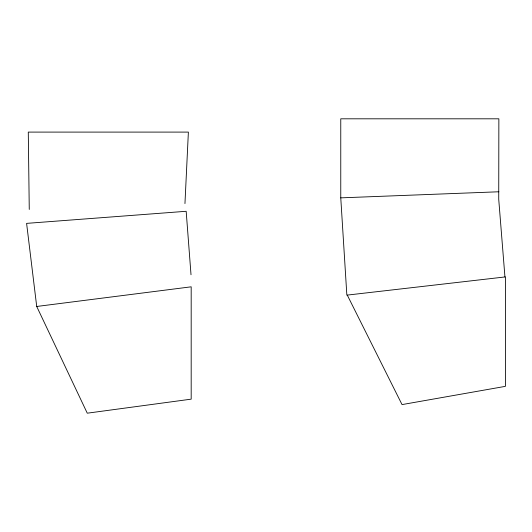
<?xml version="1.0" encoding="UTF-8"?>
<svg xmlns="http://www.w3.org/2000/svg" width="532" height="532" viewBox="0 0 532 532"><rect width="100%" height="100%" fill="white"/><g stroke="black" fill="none" stroke-linecap="round" stroke-linejoin="round"><path stroke-width="0.8" d="M347.303 295.147L402.032 404.593L505.4 386.352L505.4 276.906L346.851 295.147L340.766 197.857L340.766 118.809L498.863 118.809L498.73 199.3L504.941 276.906M184.956 203.576L188.381 132.096L28.282 132.096L29.26 209.448M36.715 306.472L191.181 286.815L191.181 399.153L87.268 413.191L36.715 306.472L26.6 223.374L186.173 211.284L191.015 274.751M340.766 197.857L498.863 191.773"/></g></svg>
